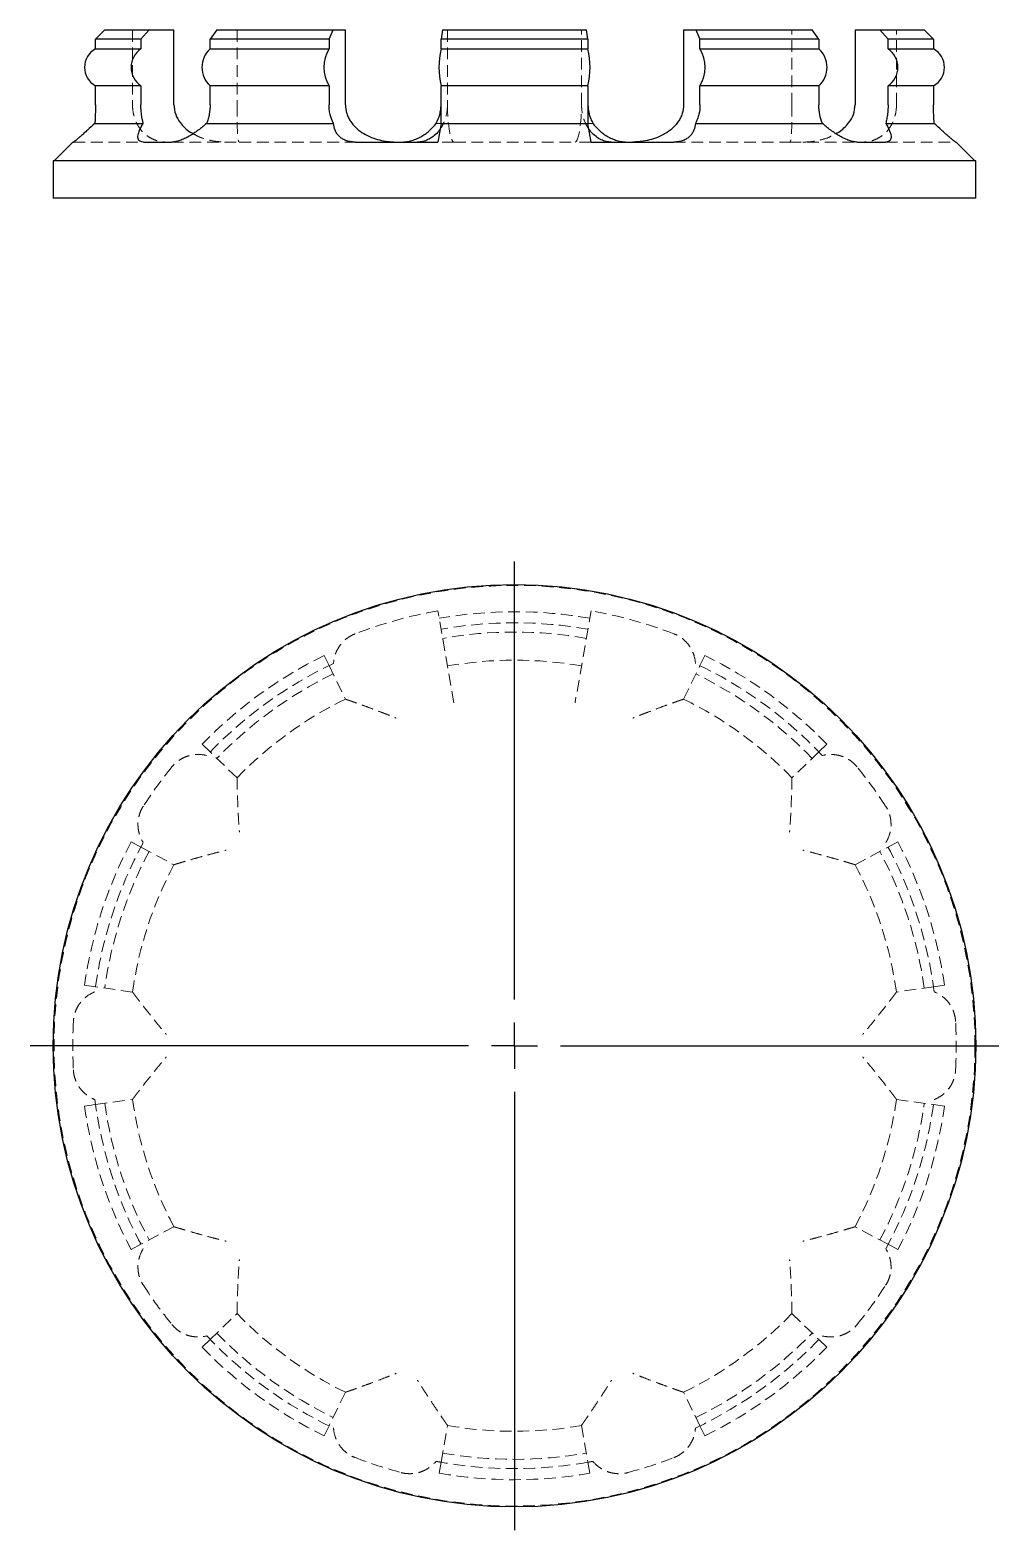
# Model space of a CAD drawing. Header units: millimetres. Extents: x 30 to 232, y 4 to 167.
# Drawn here: x 30.5 to 135.5, y 4.5 to 167.1 of the extents above; entities that cross this region are included whole.
import ezdxf

# ---------------------------------------------------------------- set-up
doc = ezdxf.new("R2010")
doc.units = ezdxf.units.MM
doc.linetypes.add('HIDDEN', pattern=[1.905, 1.27, -0.635])
doc.layers.add('10', color=7, linetype='Continuous')

# ---------------------------------------------------------------- blocks, each defined once
blk = doc.blocks.new('SW_CENTERMARKSYMBOL_0')
at = {"layer": '10', "color": 0}
for p, q in [((0, 5), (0, 52.5)), ((0, 0), (0, 2.5)), ((-5, 0), (-52.5, 0)), ((0, 0), (-2.5, 0)), ((0, 0), (0, -2.5)), ((0, 0), (2.5, 0)), ((5, 0), (52.5, 0)), ((0, -5), (0, -52.5))]:
    blk.add_line(p, q, dxfattribs=at)

msp = doc.modelspace()

# ---------------------------------------------------------------- linework, layer by layer
at = {"color": 7, "linetype": 'Continuous', "lineweight": 25}
for p, q in [((38.6, 167.11), (37.6, 166.1)), ((42.52, 166.1), (37.6, 166.1)), ((37.6, 165.06), (37.6, 166.1)), ((38.6, 167.11), (43.41, 167.11)), ((42.52, 166.1), (43.41, 167.11)), ((42.52, 166.1), (42.52, 165.06)), ((43.41, 167.11), (46.09, 167.11)), ((46.09, 159.01), (46.09, 167.11)), ((50.75, 167.11), (50.02, 166.1)), ((62.9, 166.1), (50.02, 166.1)), ((50.02, 165.06), (50.02, 166.1)), ((50.75, 167.11), (63.34, 167.11)), ((62.9, 166.1), (63.34, 167.11)), ((62.9, 166.1), (62.9, 165.06)), ((63.34, 167.11), (64.68, 167.11)), ((64.68, 159.01), (64.68, 167.11)), ((75.21, 167.11), (75.04, 166.1)), ((90.96, 166.1), (75.04, 166.1)), ((75.04, 165.06), (75.04, 166.1)), ((75.21, 167.11), (90.79, 167.11)), ((90.96, 166.1), (90.79, 167.11)), ((90.96, 166.1), (90.96, 165.06)), ((101.32, 167.11), (102.66, 167.11)), ((101.32, 167.11), (101.32, 159.01)), ((102.66, 167.11), (103.1, 166.1)), ((102.66, 167.11), (115.25, 167.11)), ((103.1, 165.06), (103.1, 166.1)), ((115.98, 166.1), (103.1, 166.1)), ((115.98, 166.1), (115.25, 167.11)), ((115.98, 166.1), (115.98, 165.06)), ((119.91, 167.11), (122.59, 167.11)), ((119.91, 167.11), (119.91, 159.01)), ((122.59, 167.11), (123.48, 166.1)), ((122.59, 167.11), (127.4, 167.11)), ((123.48, 165.06), (123.48, 166.1)), ((128.4, 166.1), (123.48, 166.1)), ((128.4, 166.1), (127.4, 167.11)), ((128.4, 166.1), (128.4, 165.06)), ((37.6, 165.06), (42.52, 165.06)), ((50.02, 165.06), (62.9, 165.06)), ((75.04, 165.06), (90.96, 165.06)), ((103.1, 165.06), (115.98, 165.06)), ((123.48, 165.06), (128.4, 165.06)), ((37.6, 159.01), (37.6, 161.06)), ((42.52, 161.06), (37.6, 161.06)), ((42.52, 161.06), (42.52, 159.01)), ((62.9, 161.06), (50.02, 161.06)), ((50.02, 159.01), (50.02, 161.06)), ((62.9, 161.06), (62.9, 159.01)), ((90.96, 161.06), (75.04, 161.06)), ((75.04, 156.99), (75.04, 161.06)), ((90.96, 161.06), (90.96, 156.99)), ((103.1, 159.01), (103.1, 161.06)), ((115.98, 161.06), (103.1, 161.06)), ((115.98, 161.06), (115.98, 159.01)), ((128.4, 161.06), (123.48, 161.06)), ((123.48, 159.01), (123.48, 161.06)), ((128.4, 161.06), (128.4, 159.01)), ((37.52, 156.99), (42.77, 156.99)), ((49.64, 156.99), (63.39, 156.99)), ((75.04, 156.99), (74.69, 154.96)), ((75.04, 156.99), (90.96, 156.99)), ((91.31, 154.96), (90.96, 156.99)), ((102.61, 156.99), (116.36, 156.99)), ((123.23, 156.99), (128.48, 156.99)), ((35.13, 154.96), (33.1, 152.94)), ((35.13, 154.96), (35.2, 154.96)), ((42.78, 154.96), (45.87, 154.96)), ((65.73, 154.96), (74.69, 154.96)), ((91.31, 154.96), (100.27, 154.96)), ((120.13, 154.96), (123.22, 154.96)), ((130.8, 154.96), (130.87, 154.96)), ((132.9, 152.94), (130.87, 154.96)), ((33, 152.94), (33, 148.89)), ((133, 152.94), (33, 152.94)), ((133, 148.89), (133, 152.94)), ((133, 148.89), (33, 148.89))]:
    msp.add_line(p, q, dxfattribs=at)
at = {"color": 7, "linetype": 'HIDDEN', "lineweight": 18}
for p, q in [((41.61, 167.11), (41.61, 159.01)), ((52.93, 167.11), (52.93, 159.01)), ((75.74, 167.11), (75.74, 159.01)), ((90.26, 159.01), (90.26, 167.11)), ((113.07, 159.01), (113.07, 167.11)), ((124.39, 159.01), (124.39, 167.11)), ((75.04, 156.99), (74.5, 156.99)), ((91.5, 156.99), (90.96, 156.99)), ((35.2, 154.96), (42.78, 154.96)), ((45.87, 154.96), (53.19, 154.96)), ((53.19, 154.96), (65.73, 154.96)), ((76.44, 154.96), (74.69, 154.96)), ((76.44, 154.96), (89.56, 154.96)), ((91.31, 154.96), (89.56, 154.96)), ((100.27, 154.96), (112.81, 154.96)), ((112.81, 154.96), (120.13, 154.96)), ((123.22, 154.96), (130.8, 154.96)), ((76.44, 94.18), (74.69, 104.15)), ((91.31, 104.15), (89.56, 94.18)), ((62.9, 98.21), (62.38, 99.29)), ((103.62, 99.29), (103.1, 98.21)), ((62.9, 98.21), (64.68, 94.57)), ((101.32, 94.57), (103.1, 98.21)), ((49.16, 89.68), (50.02, 88.85)), ((115.98, 88.85), (116.84, 89.68)), ((52.93, 86.04), (50.02, 88.85)), ((115.98, 88.85), (113.07, 86.04)), ((42.52, 78.53), (41.46, 79.09)), ((42.52, 78.53), (46.09, 76.62)), ((119.91, 76.62), (123.48, 78.53)), ((124.54, 79.09), (123.48, 78.53)), ((36.41, 63.55), (37.6, 63.38)), ((128.4, 63.38), (129.59, 63.55)), ((41.61, 62.82), (37.6, 63.38)), ((128.4, 63.38), (124.39, 62.82)), ((37.6, 50.62), (36.41, 50.45)), ((37.6, 50.62), (41.61, 51.18)), ((124.39, 51.18), (128.4, 50.62)), ((129.59, 50.45), (128.4, 50.62)), ((46.09, 37.38), (42.52, 35.47)), ((123.48, 35.47), (119.91, 37.38)), ((41.46, 34.91), (42.52, 35.47)), ((123.48, 35.47), (124.54, 34.91)), ((50.02, 25.15), (52.93, 27.96)), ((113.07, 27.96), (115.98, 25.15)), ((50.02, 25.15), (49.16, 24.32)), ((116.84, 24.32), (115.98, 25.15)), ((64.68, 19.43), (62.9, 15.79)), ((103.1, 15.79), (101.32, 19.43)), ((62.38, 14.71), (62.9, 15.79)), ((75.04, 11.85), (75.74, 15.83)), ((90.26, 15.83), (90.96, 11.85)), ((103.1, 15.79), (103.62, 14.71)), ((75.04, 11.85), (74.83, 10.67)), ((91.17, 10.67), (90.96, 11.85))]:
    msp.add_line(p, q, dxfattribs=at)
at = {"color": 7, "linetype": 'HIDDEN', "lineweight": 18, "flags": 128}
for points in [[(75.74, 159.01), (75.75, 158.31), (75.78, 157.63), (75.84, 156.99), (75.91, 156.41), (75.99, 155.91), (76.09, 155.51), (76.2, 155.21), (76.32, 155.03), (76.44, 154.96)], [(89.56, 154.96), (89.68, 155.03), (89.8, 155.21), (89.91, 155.51), (90.01, 155.91), (90.09, 156.41), (90.16, 156.99), (90.22, 157.63), (90.25, 158.31), (90.26, 159.01)]]:
    msp.add_lwpolyline(points, dxfattribs=at)
at = {"color": 7, "linetype": 'Continuous', "lineweight": 25}
msp.add_circle((83, 57), 50, dxfattribs=at)
at = {"color": 7, "linetype": 'HIDDEN', "lineweight": 18}
msp.add_circle((83, 57), 49.9, dxfattribs=at)
at = {"color": 7, "linetype": 'Continuous', "lineweight": 25}
for centre, radius, start, end in [((38.69, 163.06), 2.28, 118.6129, 241.3871), ((43.85, 163.06), 2.4, 123.6103, 236.3897), ((51.82, 163.06), 2.69, 132.0001, 227.9999), ((66.2, 163.06), 3.86, 148.7773, 211.2227), ((83.8, 163.06), 8.99, 167.1427, 192.8573), ((82.2, 163.06), 8.99, 347.1427, 12.8573), ((99.8, 163.06), 3.86, 328.7773, 31.2227), ((114.18, 163.06), 2.69, 312.0001, 47.9999), ((122.15, 163.06), 2.4, 303.6103, 56.3897), ((127.31, 163.06), 2.28, 298.6129, 61.3871)]:
    msp.add_arc(centre, radius, start, end, dxfattribs=at)
at = {"color": 7, "linetype": 'HIDDEN', "lineweight": 18}
for radius, start, end in [(47.87, 100, 111.1489), (47.87, 68.8511, 80), (47.05, 80, 100), (45.85, 80, 100), (44.84, 80, 100), (47.05, 116, 136), (47.05, 44, 64), (45.85, 115.3222, 136.6778), (41.8, 80, 100), (45.85, 43.3222, 64.6778), (44.84, 116, 136), (44.84, 44, 64), (41.8, 116, 136), (41.8, 44, 64), (47.87, 140.8511, 147.1489), (47.87, 32.8511, 39.1489), (47.05, 152, 172), (45.85, 151.3222, 172.6778), (45.85, 7.3222, 28.6778), (47.05, 8, 28), (44.84, 152, 172), (41.8, 152, 172), (41.8, 8, 28), (44.84, 8, 28), (47.87, 176.8511, 183.1489), (47.87, 356.8511, 3.1489), (47.05, 188, 208), (45.85, 187.3222, 208.6778), (44.84, 188, 208), (41.8, 188, 208), (41.8, 332, 352), (44.84, 332, 352), (45.85, 331.3222, 352.6778), (47.05, 332, 352), (47.87, 212.8511, 219.1489), (47.87, 320.8511, 327.1489), (41.8, 224, 244), (41.8, 296, 316), (45.85, 223.3222, 244.6778), (44.84, 224, 244), (45.85, 295.3222, 316.6778), (44.84, 296, 316), (47.05, 224, 244), (47.05, 296, 316), (41.8, 260, 280), (47.87, 248.8511, 255.1489), (45.85, 259.3222, 280.6778), (44.84, 260, 280), (47.87, 284.8511, 291.1489), (47.05, 260, 280)]:
    msp.add_arc((83, 57), radius, start, end, dxfattribs=at)
at = {"color": 7, "linetype": 'Continuous', "lineweight": 25}
for points, knots in [([(37.6, 159.01), (37.6, 158.66), (37.59, 158.31), (37.57, 157.8), (37.56, 157.63), (37.55, 157.3), (37.54, 157.14), (37.52, 156.99)], [0, 0, 0, 0, 0.5, 0.5, 0.75, 0.75, 1, 1, 1, 1]), ([(42.77, 156.99), (42.69, 157.3), (42.63, 157.62), (42.56, 158.13), (42.54, 158.31), (42.52, 158.66), (42.52, 158.83), (42.52, 159.01)], [0, 0, 0, 0, 0.5, 0.5, 0.75, 0.75, 1, 1, 1, 1]), ([(46.09, 159.01), (46.13, 158.65), (46.21, 157.94), (46.71, 157.09), (47.28, 156.48), (47.75, 156.09), (48.08, 155.92), (48.18, 155.87)], [0, 0, 0, 0, 0.267656, 0.534112, 0.718426, 0.907984, 1, 1, 1, 1]), ([(50.02, 159.01), (50.02, 158.66), (49.99, 158.31), (49.89, 157.8), (49.85, 157.63), (49.76, 157.3), (49.7, 157.14), (49.64, 156.99)], [0, 0, 0, 0, 0.5, 0.5, 0.75, 0.75, 1, 1, 1, 1]), ([(63.39, 156.99), (63.23, 157.3), (63.11, 157.62), (62.98, 158.13), (62.95, 158.31), (62.91, 158.66), (62.9, 158.83), (62.9, 159.01)], [0, 0, 0, 0, 0.5, 0.5, 0.75, 0.75, 1, 1, 1, 1]), ([(64.68, 159.01), (64.68, 158.68), (64.73, 158.36), (64.88, 157.89), (64.95, 157.74), (65.09, 157.45), (65.18, 157.31), (65.36, 157.04), (65.46, 156.91), (65.67, 156.67), (65.78, 156.56), (66.13, 156.24), (66.39, 156.05), (66.93, 155.72), (67.2, 155.59), (67.78, 155.35), (68.07, 155.26), (68.67, 155.11), (68.97, 155.05), (69.42, 155), (69.58, 154.99), (69.88, 154.97), (70.03, 154.96), (70.18, 154.96)], [0, 0, 0, 0, 0.125, 0.125, 0.1875, 0.1875, 0.25, 0.25, 0.3125, 0.3125, 0.375, 0.375, 0.5, 0.5, 0.625, 0.625, 0.75, 0.75, 0.875, 0.875, 0.9375, 0.9375, 1, 1, 1, 1]), ([(74.5, 156.99), (74.68, 157.3), (74.81, 157.62), (74.95, 158.13), (74.98, 158.31), (75.03, 158.66), (75.04, 158.83), (75.04, 159.01)], [0, 0, 0, 0, 0.5, 0.5, 0.75, 0.75, 1, 1, 1, 1]), ([(90.96, 159.01), (90.96, 158.66), (91.01, 158.31), (91.14, 157.8), (91.2, 157.63), (91.33, 157.3), (91.41, 157.14), (91.5, 156.99)], [0, 0, 0, 0, 0.5, 0.5, 0.75, 0.75, 1, 1, 1, 1]), ([(101.32, 159.01), (101.32, 158.68), (101.27, 158.36), (101.12, 157.89), (101.05, 157.74), (100.91, 157.45), (100.82, 157.31), (100.64, 157.04), (100.54, 156.91), (100.33, 156.67), (100.22, 156.56), (99.87, 156.24), (99.61, 156.05), (99.07, 155.72), (98.8, 155.59), (98.22, 155.35), (97.93, 155.26), (97.33, 155.11), (97.03, 155.05), (96.58, 155), (96.42, 154.99), (96.12, 154.97), (95.97, 154.96), (95.82, 154.96)], [0, 0, 0, 0, 0.125, 0.125, 0.1875, 0.1875, 0.25, 0.25, 0.3125, 0.3125, 0.375, 0.375, 0.5, 0.5, 0.625, 0.625, 0.75, 0.75, 0.875, 0.875, 0.9375, 0.9375, 1, 1, 1, 1]), ([(103.1, 159.01), (103.1, 158.66), (103.06, 158.31), (102.94, 157.8), (102.88, 157.63), (102.76, 157.3), (102.69, 157.14), (102.61, 156.99)], [0, 0, 0, 0, 0.5, 0.5, 0.75, 0.75, 1, 1, 1, 1]), ([(116.36, 156.99), (116.23, 157.3), (116.14, 157.62), (116.05, 158.13), (116.02, 158.31), (115.99, 158.66), (115.98, 158.83), (115.98, 159.01)], [0, 0, 0, 0, 0.5, 0.5, 0.75, 0.75, 1, 1, 1, 1]), ([(117.82, 155.87), (117.93, 155.93), (118.25, 156.09), (118.72, 156.48), (119.29, 157.09), (119.79, 157.94), (119.87, 158.65), (119.91, 159.01)], [0, 0, 0, 0, 0.091107, 0.27589, 0.465351, 0.732075, 1, 1, 1, 1]), ([(123.48, 159.01), (123.48, 158.66), (123.46, 158.31), (123.4, 157.8), (123.37, 157.63), (123.31, 157.3), (123.27, 157.14), (123.23, 156.99)], [0, 0, 0, 0, 0.5, 0.5, 0.75, 0.75, 1, 1, 1, 1]), ([(128.48, 156.99), (128.45, 157.3), (128.44, 157.62), (128.42, 158.13), (128.41, 158.31), (128.41, 158.66), (128.4, 158.83), (128.4, 159.01)], [0, 0, 0, 0, 0.5, 0.5, 0.75, 0.75, 1, 1, 1, 1]), ([(37.52, 156.99), (37.25, 156.73), (36.98, 156.48), (36.59, 156.13), (36.47, 156.02), (36.23, 155.8), (36.11, 155.7), (35.89, 155.5), (35.79, 155.42), (35.6, 155.26), (35.52, 155.19), (35.38, 155.08), (35.32, 155.04), (35.24, 154.98), (35.21, 154.96), (35.2, 154.96)], [0, 0, 0, 0, 0.25, 0.25, 0.375, 0.375, 0.5, 0.5, 0.625, 0.625, 0.75, 0.75, 0.875, 0.875, 1, 1, 1, 1]), ([(42.78, 154.96), (42.67, 154.96), (42.58, 154.98), (42.42, 155.04), (42.36, 155.08), (42.26, 155.19), (42.23, 155.26), (42.2, 155.41), (42.19, 155.5), (42.21, 155.69), (42.23, 155.79), (42.29, 156.01), (42.33, 156.12), (42.48, 156.48), (42.62, 156.73), (42.77, 156.99)], [0, 0, 0, 0, 0.125, 0.125, 0.25, 0.25, 0.375, 0.375, 0.5, 0.5, 0.625, 0.625, 0.75, 0.75, 1, 1, 1, 1]), ([(49.64, 156.99), (49.35, 156.73), (49.05, 156.48), (48.58, 156.13), (48.42, 156.02), (48.09, 155.8), (47.92, 155.7), (47.58, 155.5), (47.41, 155.42), (47.08, 155.26), (46.91, 155.19), (46.59, 155.08), (46.43, 155.04), (46.14, 154.98), (46, 154.96), (45.87, 154.96)], [0, 0, 0, 0, 0.25, 0.25, 0.375, 0.375, 0.5, 0.5, 0.625, 0.625, 0.75, 0.75, 0.875, 0.875, 1, 1, 1, 1]), ([(65.73, 154.96), (65.54, 154.96), (65.36, 154.98), (65.03, 155.04), (64.87, 155.08), (64.57, 155.19), (64.44, 155.26), (64.2, 155.41), (64.09, 155.5), (63.9, 155.69), (63.81, 155.79), (63.67, 156.01), (63.61, 156.12), (63.47, 156.48), (63.41, 156.73), (63.39, 156.99)], [0, 0, 0, 0, 0.125, 0.125, 0.25, 0.25, 0.375, 0.375, 0.5, 0.5, 0.625, 0.625, 0.75, 0.75, 1, 1, 1, 1]), ([(70.73, 154.96), (70.92, 154.96), (71.12, 154.98), (71.51, 155.04), (71.7, 155.08), (72.08, 155.19), (72.27, 155.26), (72.62, 155.41), (72.8, 155.5), (73.12, 155.69), (73.27, 155.79), (73.56, 156.01), (73.7, 156.12), (74.09, 156.48), (74.31, 156.73), (74.5, 156.99)], [0, 0, 0, 0, 0.125, 0.125, 0.25, 0.25, 0.375, 0.375, 0.5, 0.5, 0.625, 0.625, 0.75, 0.75, 1, 1, 1, 1]), ([(74.93, 156.36), (74.85, 156.25), (74.62, 155.92), (74.18, 155.53), (73.63, 155.2), (73.06, 155.01), (72.69, 154.96), (72.5, 154.96), (72.49, 154.96)], [0, 0, 0, 0, 0.11144, 0.330445, 0.555575, 0.77414, 0.99618, 1, 1, 1, 1]), ([(93.51, 154.96), (93.5, 154.96), (93.32, 154.96), (92.94, 155.01), (92.38, 155.19), (91.83, 155.53), (91.39, 155.92), (91.15, 156.25), (91.07, 156.36)], [0, 0, 0, 0, 0.003821, 0.222545, 0.444559, 0.663972, 0.888824, 1, 1, 1, 1]), ([(91.5, 156.99), (91.69, 156.73), (91.91, 156.48), (92.29, 156.13), (92.43, 156.02), (92.72, 155.8), (92.87, 155.7), (93.2, 155.5), (93.37, 155.42), (93.73, 155.26), (93.91, 155.19), (94.29, 155.08), (94.49, 155.04), (94.88, 154.98), (95.08, 154.96), (95.27, 154.96)], [0, 0, 0, 0, 0.25, 0.25, 0.375, 0.375, 0.5, 0.5, 0.625, 0.625, 0.75, 0.75, 0.875, 0.875, 1, 1, 1, 1]), ([(102.61, 156.99), (102.59, 156.73), (102.53, 156.48), (102.39, 156.13), (102.33, 156.02), (102.19, 155.8), (102.11, 155.7), (101.92, 155.5), (101.81, 155.42), (101.57, 155.26), (101.43, 155.19), (101.14, 155.08), (100.98, 155.04), (100.64, 154.98), (100.46, 154.96), (100.27, 154.96)], [0, 0, 0, 0, 0.25, 0.25, 0.375, 0.375, 0.5, 0.5, 0.625, 0.625, 0.75, 0.75, 0.875, 0.875, 1, 1, 1, 1]), ([(120.13, 154.96), (120, 154.96), (119.86, 154.98), (119.57, 155.04), (119.42, 155.08), (119.09, 155.19), (118.93, 155.26), (118.6, 155.41), (118.42, 155.5), (118.09, 155.69), (117.92, 155.79), (117.6, 156.01), (117.43, 156.12), (116.95, 156.48), (116.65, 156.73), (116.36, 156.99)], [0, 0, 0, 0, 0.125, 0.125, 0.25, 0.25, 0.375, 0.375, 0.5, 0.5, 0.625, 0.625, 0.75, 0.75, 1, 1, 1, 1]), ([(123.23, 156.99), (123.38, 156.73), (123.52, 156.48), (123.66, 156.13), (123.71, 156.02), (123.77, 155.8), (123.79, 155.7), (123.81, 155.5), (123.8, 155.42), (123.77, 155.26), (123.74, 155.19), (123.64, 155.08), (123.58, 155.04), (123.42, 154.98), (123.33, 154.96), (123.22, 154.96)], [0, 0, 0, 0, 0.25, 0.25, 0.375, 0.375, 0.5, 0.5, 0.625, 0.625, 0.75, 0.75, 0.875, 0.875, 1, 1, 1, 1]), ([(130.8, 154.96), (130.79, 154.96), (130.76, 154.98), (130.68, 155.04), (130.62, 155.08), (130.48, 155.19), (130.4, 155.26), (130.22, 155.41), (130.11, 155.5), (129.9, 155.69), (129.78, 155.79), (129.54, 156.01), (129.41, 156.12), (129.02, 156.48), (128.75, 156.73), (128.48, 156.99)], [0, 0, 0, 0, 0.125, 0.125, 0.25, 0.25, 0.375, 0.375, 0.5, 0.5, 0.625, 0.625, 0.75, 0.75, 1, 1, 1, 1])]:
    msp.add_open_spline(points, degree=3, knots=knots, dxfattribs=at)
at = {"color": 7, "linetype": 'HIDDEN', "lineweight": 18}
for points, knots in [([(41.61, 159.01), (41.61, 158.68), (41.64, 158.36), (41.74, 157.89), (41.78, 157.74), (41.87, 157.45), (41.92, 157.31), (42.04, 157.04), (42.11, 156.91), (42.24, 156.67), (42.32, 156.56), (42.54, 156.24), (42.71, 156.05), (43.06, 155.72), (43.25, 155.59), (43.63, 155.35), (43.82, 155.26), (44.23, 155.11), (44.43, 155.05), (44.74, 155), (44.85, 154.99), (45.05, 154.97), (45.16, 154.96), (45.27, 154.96)], [0, 0, 0, 0, 0.125, 0.125, 0.1875, 0.1875, 0.25, 0.25, 0.3125, 0.3125, 0.375, 0.375, 0.5, 0.5, 0.625, 0.625, 0.75, 0.75, 0.875, 0.875, 0.9375, 0.9375, 1, 1, 1, 1]), ([(52.93, 159.01), (52.93, 158.68), (52.93, 158.36), (52.93, 157.89), (52.94, 157.74), (52.94, 157.45), (52.94, 157.31), (52.95, 157.04), (52.95, 156.91), (52.95, 156.67), (52.96, 156.56), (52.97, 156.24), (52.98, 156.05), (53, 155.72), (53.01, 155.59), (53.03, 155.35), (53.05, 155.26), (53.08, 155.11), (53.1, 155.05), (53.13, 155), (53.14, 154.99), (53.16, 154.97), (53.18, 154.96), (53.19, 154.96)], [0, 0, 0, 0, 0.125, 0.125, 0.1875, 0.1875, 0.25, 0.25, 0.3125, 0.3125, 0.375, 0.375, 0.5, 0.5, 0.625, 0.625, 0.75, 0.75, 0.875, 0.875, 0.9375, 0.9375, 1, 1, 1, 1]), ([(75.74, 159.01), (75.72, 158.65), (75.67, 157.93), (75.37, 157.1), (75.11, 156.59), (74.96, 156.4), (74.93, 156.36)], [0, 0, 0, 0, 0.344945, 0.688341, 0.925878, 1, 1, 1, 1]), ([(91.07, 156.36), (91.04, 156.4), (90.89, 156.59), (90.63, 157.1), (90.33, 157.93), (90.28, 158.65), (90.26, 159.01)], [0, 0, 0, 0, 0.068155, 0.311969, 0.655211, 1, 1, 1, 1]), ([(113.07, 159.01), (113.07, 158.68), (113.07, 158.36), (113.07, 157.89), (113.06, 157.74), (113.06, 157.45), (113.06, 157.31), (113.05, 157.04), (113.05, 156.91), (113.05, 156.67), (113.04, 156.56), (113.03, 156.24), (113.02, 156.05), (113, 155.72), (112.99, 155.59), (112.97, 155.35), (112.95, 155.26), (112.92, 155.11), (112.9, 155.05), (112.87, 155), (112.86, 154.99), (112.84, 154.97), (112.82, 154.96), (112.81, 154.96)], [0, 0, 0, 0, 0.125, 0.125, 0.1875, 0.1875, 0.25, 0.25, 0.3125, 0.3125, 0.375, 0.375, 0.5, 0.5, 0.625, 0.625, 0.75, 0.75, 0.875, 0.875, 0.9375, 0.9375, 1, 1, 1, 1]), ([(124.39, 159.01), (124.39, 158.68), (124.36, 158.36), (124.26, 157.89), (124.22, 157.74), (124.13, 157.45), (124.08, 157.31), (123.96, 157.04), (123.89, 156.91), (123.76, 156.67), (123.68, 156.56), (123.46, 156.24), (123.29, 156.05), (122.94, 155.72), (122.75, 155.59), (122.37, 155.35), (122.18, 155.26), (121.77, 155.11), (121.57, 155.05), (121.26, 155), (121.15, 154.99), (120.95, 154.97), (120.84, 154.96), (120.73, 154.96)], [0, 0, 0, 0, 0.125, 0.125, 0.1875, 0.1875, 0.25, 0.25, 0.3125, 0.3125, 0.375, 0.375, 0.5, 0.5, 0.625, 0.625, 0.75, 0.75, 0.875, 0.875, 0.9375, 0.9375, 1, 1, 1, 1]), ([(48.18, 155.87), (48.37, 155.76), (48.86, 155.48), (49.72, 155.2), (50.72, 155.01), (51.41, 154.96), (51.75, 154.96), (51.76, 154.96)], [0, 0, 0, 0, 0.174308, 0.451937, 0.72147, 0.995289, 1, 1, 1, 1]), ([(114.24, 154.96), (114.25, 154.96), (114.59, 154.96), (115.27, 155), (116.27, 155.2), (117.13, 155.47), (117.62, 155.76), (117.82, 155.87)], [0, 0, 0, 0, 0.004706, 0.274075, 0.547495, 0.817712, 1, 1, 1, 1]), ([(65.73, 101.65), (65.54, 101.58), (65.36, 101.49), (65.03, 101.29), (64.87, 101.18), (64.57, 100.94), (64.44, 100.81), (64.2, 100.54), (64.09, 100.39), (63.9, 100.1), (63.81, 99.96), (63.67, 99.66), (63.61, 99.5), (63.47, 99.05), (63.41, 98.74), (63.39, 98.44)], [0, 0, 0, 0, 0.125, 0.125, 0.25, 0.25, 0.375, 0.375, 0.5, 0.5, 0.625, 0.625, 0.75, 0.75, 1, 1, 1, 1]), ([(102.61, 98.44), (102.59, 98.74), (102.53, 99.04), (102.39, 99.5), (102.33, 99.65), (102.19, 99.95), (102.11, 100.1), (101.92, 100.39), (101.81, 100.53), (101.57, 100.81), (101.43, 100.94), (101.14, 101.18), (100.98, 101.29), (100.64, 101.49), (100.46, 101.58), (100.27, 101.65)], [0, 0, 0, 0, 0.25, 0.25, 0.375, 0.375, 0.5, 0.5, 0.625, 0.625, 0.75, 0.75, 0.875, 0.875, 1, 1, 1, 1]), ([(64.68, 94.57), (64.68, 94.57), (64.73, 94.55), (64.88, 94.5), (64.95, 94.48), (65.09, 94.43), (65.18, 94.4), (65.36, 94.33), (65.46, 94.3), (65.67, 94.22), (65.78, 94.18), (66.13, 94.06), (66.39, 93.97), (66.93, 93.77), (67.2, 93.67), (67.78, 93.45), (68.07, 93.34), (68.67, 93.11), (68.97, 93), (69.42, 92.82), (69.58, 92.76), (69.88, 92.63), (70.03, 92.57), (70.18, 92.51)], [0, 0, 0, 0, 0.125, 0.125, 0.1875, 0.1875, 0.25, 0.25, 0.3125, 0.3125, 0.375, 0.375, 0.5, 0.5, 0.625, 0.625, 0.75, 0.75, 0.875, 0.875, 0.9375, 0.9375, 1, 1, 1, 1]), ([(101.32, 94.57), (101.32, 94.57), (101.27, 94.55), (101.12, 94.5), (101.05, 94.48), (100.91, 94.43), (100.82, 94.4), (100.64, 94.33), (100.54, 94.3), (100.33, 94.22), (100.22, 94.18), (99.87, 94.06), (99.61, 93.97), (99.07, 93.77), (98.8, 93.67), (98.22, 93.45), (97.93, 93.34), (97.33, 93.11), (97.03, 93), (96.58, 92.82), (96.42, 92.76), (96.12, 92.63), (95.97, 92.57), (95.82, 92.51)], [0, 0, 0, 0, 0.125, 0.125, 0.1875, 0.1875, 0.25, 0.25, 0.3125, 0.3125, 0.375, 0.375, 0.5, 0.5, 0.625, 0.625, 0.75, 0.75, 0.875, 0.875, 0.9375, 0.9375, 1, 1, 1, 1]), ([(49.64, 88.46), (49.35, 88.53), (49.05, 88.57), (48.58, 88.57), (48.42, 88.56), (48.09, 88.52), (47.92, 88.49), (47.58, 88.4), (47.41, 88.34), (47.08, 88.2), (46.91, 88.11), (46.59, 87.9), (46.43, 87.79), (46.14, 87.53), (46, 87.38), (45.87, 87.22)], [0, 0, 0, 0, 0.25, 0.25, 0.375, 0.375, 0.5, 0.5, 0.625, 0.625, 0.75, 0.75, 0.875, 0.875, 1, 1, 1, 1]), ([(120.13, 87.22), (120, 87.38), (119.86, 87.52), (119.57, 87.78), (119.42, 87.9), (119.09, 88.11), (118.93, 88.19), (118.6, 88.34), (118.42, 88.4), (118.09, 88.49), (117.92, 88.52), (117.6, 88.56), (117.43, 88.57), (116.95, 88.57), (116.65, 88.53), (116.36, 88.46)], [0, 0, 0, 0, 0.125, 0.125, 0.25, 0.25, 0.375, 0.375, 0.5, 0.5, 0.625, 0.625, 0.75, 0.75, 1, 1, 1, 1]), ([(52.93, 86.04), (52.93, 86.04), (52.93, 85.98), (52.93, 85.82), (52.94, 85.75), (52.94, 85.6), (52.94, 85.51), (52.95, 85.31), (52.95, 85.21), (52.95, 84.98), (52.96, 84.87), (52.97, 84.49), (52.98, 84.22), (53, 83.65), (53.01, 83.35), (53.03, 82.74), (53.05, 82.43), (53.08, 81.79), (53.1, 81.47), (53.13, 80.98), (53.14, 80.82), (53.16, 80.49), (53.18, 80.33), (53.19, 80.16)], [0, 0, 0, 0, 0.125, 0.125, 0.1875, 0.1875, 0.25, 0.25, 0.3125, 0.3125, 0.375, 0.375, 0.5, 0.5, 0.625, 0.625, 0.75, 0.75, 0.875, 0.875, 0.9375, 0.9375, 1, 1, 1, 1]), ([(113.07, 86.04), (113.07, 86.04), (113.07, 85.98), (113.07, 85.82), (113.06, 85.75), (113.06, 85.6), (113.06, 85.51), (113.05, 85.31), (113.05, 85.21), (113.05, 84.98), (113.04, 84.87), (113.03, 84.49), (113.02, 84.22), (113, 83.65), (112.99, 83.35), (112.97, 82.74), (112.95, 82.43), (112.92, 81.79), (112.9, 81.47), (112.87, 80.98), (112.86, 80.82), (112.84, 80.49), (112.82, 80.33), (112.81, 80.16)], [0, 0, 0, 0, 0.125, 0.125, 0.1875, 0.1875, 0.25, 0.25, 0.3125, 0.3125, 0.375, 0.375, 0.5, 0.5, 0.625, 0.625, 0.75, 0.75, 0.875, 0.875, 0.9375, 0.9375, 1, 1, 1, 1]), ([(42.78, 82.97), (42.67, 82.8), (42.58, 82.63), (42.42, 82.27), (42.36, 82.08), (42.26, 81.72), (42.23, 81.53), (42.2, 81.17), (42.19, 80.99), (42.21, 80.64), (42.23, 80.47), (42.29, 80.15), (42.33, 79.99), (42.48, 79.54), (42.62, 79.26), (42.77, 79)], [0, 0, 0, 0, 0.125, 0.125, 0.25, 0.25, 0.375, 0.375, 0.5, 0.5, 0.625, 0.625, 0.75, 0.75, 1, 1, 1, 1]), ([(123.23, 79), (123.38, 79.26), (123.52, 79.53), (123.66, 79.98), (123.71, 80.14), (123.77, 80.46), (123.79, 80.64), (123.81, 80.98), (123.8, 81.16), (123.77, 81.53), (123.74, 81.71), (123.64, 82.08), (123.58, 82.26), (123.42, 82.62), (123.33, 82.8), (123.22, 82.97)], [0, 0, 0, 0, 0.25, 0.25, 0.375, 0.375, 0.5, 0.5, 0.625, 0.625, 0.75, 0.75, 0.875, 0.875, 1, 1, 1, 1]), ([(46.09, 76.62), (46.09, 76.62), (46.15, 76.64), (46.3, 76.69), (46.37, 76.71), (46.51, 76.75), (46.6, 76.78), (46.78, 76.83), (46.89, 76.86), (47.1, 76.93), (47.21, 76.96), (47.57, 77.07), (47.83, 77.14), (48.38, 77.3), (48.67, 77.38), (49.26, 77.54), (49.56, 77.63), (50.18, 77.79), (50.49, 77.87), (50.96, 78), (51.12, 78.04), (51.44, 78.12), (51.6, 78.16), (51.76, 78.2)], [0, 0, 0, 0, 0.125, 0.125, 0.1875, 0.1875, 0.25, 0.25, 0.3125, 0.3125, 0.375, 0.375, 0.5, 0.5, 0.625, 0.625, 0.75, 0.75, 0.875, 0.875, 0.9375, 0.9375, 1, 1, 1, 1]), ([(119.91, 76.62), (119.91, 76.62), (119.85, 76.64), (119.7, 76.69), (119.63, 76.71), (119.49, 76.75), (119.4, 76.78), (119.22, 76.83), (119.11, 76.86), (118.9, 76.93), (118.79, 76.96), (118.43, 77.07), (118.17, 77.14), (117.62, 77.3), (117.33, 77.38), (116.74, 77.54), (116.44, 77.63), (115.82, 77.79), (115.51, 77.87), (115.04, 78), (114.88, 78.04), (114.56, 78.12), (114.4, 78.16), (114.24, 78.2)], [0, 0, 0, 0, 0.125, 0.125, 0.1875, 0.1875, 0.25, 0.25, 0.3125, 0.3125, 0.375, 0.375, 0.5, 0.5, 0.625, 0.625, 0.75, 0.75, 0.875, 0.875, 0.9375, 0.9375, 1, 1, 1, 1]), ([(37.52, 62.84), (37.25, 62.73), (36.98, 62.58), (36.59, 62.31), (36.47, 62.21), (36.23, 61.98), (36.11, 61.85), (35.89, 61.58), (35.79, 61.44), (35.6, 61.12), (35.52, 60.95), (35.38, 60.6), (35.32, 60.41), (35.24, 60.03), (35.21, 59.83), (35.2, 59.63)], [0, 0, 0, 0, 0.25, 0.25, 0.375, 0.375, 0.5, 0.5, 0.625, 0.625, 0.75, 0.75, 0.875, 0.875, 1, 1, 1, 1]), ([(41.61, 62.82), (41.61, 62.82), (41.64, 62.77), (41.74, 62.64), (41.78, 62.59), (41.87, 62.47), (41.92, 62.4), (42.04, 62.24), (42.11, 62.16), (42.24, 61.98), (42.32, 61.88), (42.54, 61.59), (42.71, 61.37), (43.06, 60.92), (43.25, 60.69), (43.63, 60.21), (43.82, 59.97), (44.23, 59.47), (44.43, 59.22), (44.74, 58.84), (44.85, 58.72), (45.05, 58.47), (45.16, 58.34), (45.27, 58.21)], [0, 0, 0, 0, 0.125, 0.125, 0.1875, 0.1875, 0.25, 0.25, 0.3125, 0.3125, 0.375, 0.375, 0.5, 0.5, 0.625, 0.625, 0.75, 0.75, 0.875, 0.875, 0.9375, 0.9375, 1, 1, 1, 1]), ([(124.39, 62.82), (124.39, 62.82), (124.36, 62.77), (124.26, 62.64), (124.22, 62.59), (124.13, 62.47), (124.08, 62.4), (123.96, 62.24), (123.89, 62.16), (123.76, 61.98), (123.68, 61.88), (123.46, 61.59), (123.29, 61.37), (122.94, 60.92), (122.75, 60.69), (122.37, 60.21), (122.18, 59.97), (121.77, 59.47), (121.57, 59.22), (121.26, 58.84), (121.15, 58.72), (120.95, 58.47), (120.84, 58.34), (120.73, 58.21)], [0, 0, 0, 0, 0.125, 0.125, 0.1875, 0.1875, 0.25, 0.25, 0.3125, 0.3125, 0.375, 0.375, 0.5, 0.5, 0.625, 0.625, 0.75, 0.75, 0.875, 0.875, 0.9375, 0.9375, 1, 1, 1, 1]), ([(130.8, 59.63), (130.79, 59.83), (130.76, 60.03), (130.68, 60.41), (130.62, 60.59), (130.48, 60.95), (130.4, 61.12), (130.22, 61.43), (130.11, 61.58), (129.9, 61.85), (129.78, 61.97), (129.54, 62.2), (129.41, 62.3), (129.02, 62.58), (128.75, 62.73), (128.48, 62.84)], [0, 0, 0, 0, 0.125, 0.125, 0.25, 0.25, 0.375, 0.375, 0.5, 0.5, 0.625, 0.625, 0.75, 0.75, 1, 1, 1, 1]), ([(41.61, 51.18), (41.61, 51.18), (41.64, 51.23), (41.74, 51.36), (41.78, 51.41), (41.87, 51.53), (41.92, 51.6), (42.04, 51.76), (42.11, 51.84), (42.24, 52.02), (42.32, 52.12), (42.54, 52.41), (42.71, 52.63), (43.06, 53.08), (43.25, 53.31), (43.63, 53.79), (43.82, 54.03), (44.23, 54.53), (44.43, 54.78), (44.74, 55.16), (44.85, 55.28), (45.05, 55.53), (45.16, 55.66), (45.27, 55.79)], [0, 0, 0, 0, 0.125, 0.125, 0.1875, 0.1875, 0.25, 0.25, 0.3125, 0.3125, 0.375, 0.375, 0.5, 0.5, 0.625, 0.625, 0.75, 0.75, 0.875, 0.875, 0.9375, 0.9375, 1, 1, 1, 1]), ([(124.39, 51.18), (124.39, 51.18), (124.36, 51.23), (124.26, 51.36), (124.22, 51.41), (124.13, 51.53), (124.08, 51.6), (123.96, 51.76), (123.89, 51.84), (123.76, 52.02), (123.68, 52.12), (123.46, 52.41), (123.29, 52.63), (122.94, 53.08), (122.75, 53.31), (122.37, 53.79), (122.18, 54.03), (121.77, 54.53), (121.57, 54.78), (121.26, 55.16), (121.15, 55.28), (120.95, 55.53), (120.84, 55.66), (120.73, 55.79)], [0, 0, 0, 0, 0.125, 0.125, 0.1875, 0.1875, 0.25, 0.25, 0.3125, 0.3125, 0.375, 0.375, 0.5, 0.5, 0.625, 0.625, 0.75, 0.75, 0.875, 0.875, 0.9375, 0.9375, 1, 1, 1, 1]), ([(35.2, 54.37), (35.21, 54.17), (35.24, 53.97), (35.32, 53.59), (35.38, 53.41), (35.52, 53.05), (35.6, 52.88), (35.78, 52.57), (35.89, 52.42), (36.1, 52.15), (36.22, 52.03), (36.46, 51.8), (36.59, 51.7), (36.98, 51.42), (37.25, 51.27), (37.52, 51.16)], [0, 0, 0, 0, 0.125, 0.125, 0.25, 0.25, 0.375, 0.375, 0.5, 0.5, 0.625, 0.625, 0.75, 0.75, 1, 1, 1, 1]), ([(128.48, 51.16), (128.75, 51.27), (129.02, 51.42), (129.41, 51.69), (129.53, 51.79), (129.77, 52.02), (129.89, 52.15), (130.11, 52.42), (130.21, 52.56), (130.4, 52.88), (130.48, 53.05), (130.62, 53.4), (130.68, 53.59), (130.76, 53.97), (130.79, 54.17), (130.8, 54.37)], [0, 0, 0, 0, 0.25, 0.25, 0.375, 0.375, 0.5, 0.5, 0.625, 0.625, 0.75, 0.75, 0.875, 0.875, 1, 1, 1, 1]), ([(46.09, 37.38), (46.09, 37.38), (46.15, 37.36), (46.3, 37.31), (46.37, 37.29), (46.51, 37.25), (46.6, 37.22), (46.78, 37.17), (46.89, 37.14), (47.1, 37.07), (47.21, 37.04), (47.57, 36.93), (47.83, 36.86), (48.38, 36.7), (48.67, 36.62), (49.26, 36.46), (49.56, 36.37), (50.18, 36.21), (50.49, 36.13), (50.96, 36), (51.12, 35.96), (51.44, 35.88), (51.6, 35.84), (51.76, 35.8)], [0, 0, 0, 0, 0.125, 0.125, 0.1875, 0.1875, 0.25, 0.25, 0.3125, 0.3125, 0.375, 0.375, 0.5, 0.5, 0.625, 0.625, 0.75, 0.75, 0.875, 0.875, 0.9375, 0.9375, 1, 1, 1, 1]), ([(119.91, 37.38), (119.91, 37.38), (119.85, 37.36), (119.7, 37.31), (119.63, 37.29), (119.49, 37.25), (119.4, 37.22), (119.22, 37.17), (119.11, 37.14), (118.9, 37.07), (118.79, 37.04), (118.43, 36.93), (118.17, 36.86), (117.62, 36.7), (117.33, 36.62), (116.74, 36.46), (116.44, 36.37), (115.82, 36.21), (115.51, 36.13), (115.04, 36), (114.88, 35.96), (114.56, 35.88), (114.4, 35.84), (114.24, 35.8)], [0, 0, 0, 0, 0.125, 0.125, 0.1875, 0.1875, 0.25, 0.25, 0.3125, 0.3125, 0.375, 0.375, 0.5, 0.5, 0.625, 0.625, 0.75, 0.75, 0.875, 0.875, 0.9375, 0.9375, 1, 1, 1, 1]), ([(42.77, 35), (42.62, 34.74), (42.48, 34.47), (42.34, 34.02), (42.29, 33.86), (42.23, 33.54), (42.21, 33.36), (42.19, 33.02), (42.2, 32.84), (42.23, 32.47), (42.26, 32.29), (42.36, 31.92), (42.42, 31.74), (42.58, 31.38), (42.67, 31.2), (42.78, 31.03)], [0, 0, 0, 0, 0.25, 0.25, 0.375, 0.375, 0.5, 0.5, 0.625, 0.625, 0.75, 0.75, 0.875, 0.875, 1, 1, 1, 1]), ([(123.22, 31.03), (123.33, 31.2), (123.42, 31.37), (123.58, 31.73), (123.64, 31.92), (123.74, 32.28), (123.77, 32.47), (123.8, 32.83), (123.81, 33.01), (123.79, 33.36), (123.77, 33.53), (123.71, 33.85), (123.67, 34.01), (123.52, 34.46), (123.38, 34.74), (123.23, 35)], [0, 0, 0, 0, 0.125, 0.125, 0.25, 0.25, 0.375, 0.375, 0.5, 0.5, 0.625, 0.625, 0.75, 0.75, 1, 1, 1, 1]), ([(52.93, 27.96), (52.93, 27.96), (52.93, 28.02), (52.93, 28.18), (52.94, 28.25), (52.94, 28.4), (52.94, 28.49), (52.95, 28.69), (52.95, 28.79), (52.95, 29.02), (52.96, 29.13), (52.97, 29.51), (52.98, 29.78), (53, 30.35), (53.01, 30.65), (53.03, 31.26), (53.05, 31.57), (53.08, 32.21), (53.1, 32.53), (53.13, 33.02), (53.14, 33.18), (53.16, 33.51), (53.18, 33.67), (53.19, 33.84)], [0, 0, 0, 0, 0.125, 0.125, 0.1875, 0.1875, 0.25, 0.25, 0.3125, 0.3125, 0.375, 0.375, 0.5, 0.5, 0.625, 0.625, 0.75, 0.75, 0.875, 0.875, 0.9375, 0.9375, 1, 1, 1, 1]), ([(113.07, 27.96), (113.07, 27.96), (113.07, 28.02), (113.07, 28.18), (113.06, 28.25), (113.06, 28.4), (113.06, 28.49), (113.05, 28.69), (113.05, 28.79), (113.05, 29.02), (113.04, 29.13), (113.03, 29.51), (113.02, 29.78), (113, 30.35), (112.99, 30.65), (112.97, 31.26), (112.95, 31.57), (112.92, 32.21), (112.9, 32.53), (112.87, 33.02), (112.86, 33.18), (112.84, 33.51), (112.82, 33.67), (112.81, 33.84)], [0, 0, 0, 0, 0.125, 0.125, 0.1875, 0.1875, 0.25, 0.25, 0.3125, 0.3125, 0.375, 0.375, 0.5, 0.5, 0.625, 0.625, 0.75, 0.75, 0.875, 0.875, 0.9375, 0.9375, 1, 1, 1, 1]), ([(45.87, 26.78), (46, 26.62), (46.14, 26.48), (46.43, 26.22), (46.58, 26.1), (46.91, 25.89), (47.07, 25.81), (47.4, 25.66), (47.58, 25.6), (47.91, 25.51), (48.08, 25.48), (48.4, 25.44), (48.57, 25.43), (49.05, 25.43), (49.35, 25.47), (49.64, 25.54)], [0, 0, 0, 0, 0.125, 0.125, 0.25, 0.25, 0.375, 0.375, 0.5, 0.5, 0.625, 0.625, 0.75, 0.75, 1, 1, 1, 1]), ([(116.36, 25.54), (116.65, 25.47), (116.95, 25.43), (117.42, 25.43), (117.58, 25.44), (117.91, 25.48), (118.08, 25.51), (118.42, 25.6), (118.59, 25.66), (118.92, 25.8), (119.09, 25.89), (119.41, 26.1), (119.57, 26.21), (119.86, 26.47), (120, 26.62), (120.13, 26.78)], [0, 0, 0, 0, 0.25, 0.25, 0.375, 0.375, 0.5, 0.5, 0.625, 0.625, 0.75, 0.75, 0.875, 0.875, 1, 1, 1, 1]), ([(64.68, 19.43), (64.68, 19.43), (64.73, 19.45), (64.88, 19.5), (64.95, 19.52), (65.09, 19.57), (65.18, 19.6), (65.36, 19.67), (65.46, 19.7), (65.67, 19.78), (65.78, 19.82), (66.13, 19.94), (66.39, 20.03), (66.93, 20.23), (67.2, 20.33), (67.78, 20.55), (68.07, 20.66), (68.67, 20.89), (68.97, 21), (69.42, 21.18), (69.58, 21.24), (69.88, 21.37), (70.03, 21.43), (70.18, 21.49)], [0, 0, 0, 0, 0.125, 0.125, 0.1875, 0.1875, 0.25, 0.25, 0.3125, 0.3125, 0.375, 0.375, 0.5, 0.5, 0.625, 0.625, 0.75, 0.75, 0.875, 0.875, 0.9375, 0.9375, 1, 1, 1, 1]), ([(101.32, 19.43), (101.32, 19.43), (101.27, 19.45), (101.12, 19.5), (101.05, 19.52), (100.91, 19.57), (100.82, 19.6), (100.64, 19.67), (100.54, 19.7), (100.33, 19.78), (100.22, 19.82), (99.87, 19.94), (99.61, 20.03), (99.07, 20.23), (98.8, 20.33), (98.22, 20.55), (97.93, 20.66), (97.33, 20.89), (97.03, 21), (96.58, 21.18), (96.42, 21.24), (96.12, 21.37), (95.97, 21.43), (95.82, 21.49)], [0, 0, 0, 0, 0.125, 0.125, 0.1875, 0.1875, 0.25, 0.25, 0.3125, 0.3125, 0.375, 0.375, 0.5, 0.5, 0.625, 0.625, 0.75, 0.75, 0.875, 0.875, 0.9375, 0.9375, 1, 1, 1, 1]), ([(75.74, 15.83), (75.74, 15.83), (75.71, 15.88), (75.61, 16.01), (75.58, 16.07), (75.49, 16.2), (75.44, 16.27), (75.33, 16.43), (75.27, 16.51), (75.14, 16.7), (75.07, 16.8), (74.86, 17.1), (74.71, 17.33), (74.39, 17.8), (74.23, 18.05), (73.89, 18.56), (73.72, 18.82), (73.37, 19.36), (73.19, 19.63), (72.93, 20.04), (72.84, 20.18), (72.67, 20.46), (72.58, 20.6), (72.49, 20.74)], [0, 0, 0, 0, 0.125, 0.125, 0.1875, 0.1875, 0.25, 0.25, 0.3125, 0.3125, 0.375, 0.375, 0.5, 0.5, 0.625, 0.625, 0.75, 0.75, 0.875, 0.875, 0.9375, 0.9375, 1, 1, 1, 1]), ([(90.26, 15.83), (90.26, 15.83), (90.29, 15.88), (90.39, 16.01), (90.42, 16.07), (90.51, 16.2), (90.56, 16.27), (90.67, 16.43), (90.73, 16.51), (90.86, 16.7), (90.93, 16.8), (91.14, 17.1), (91.29, 17.33), (91.61, 17.8), (91.77, 18.05), (92.11, 18.56), (92.28, 18.82), (92.63, 19.36), (92.81, 19.63), (93.07, 20.04), (93.16, 20.18), (93.33, 20.46), (93.42, 20.6), (93.51, 20.74)], [0, 0, 0, 0, 0.125, 0.125, 0.1875, 0.1875, 0.25, 0.25, 0.3125, 0.3125, 0.375, 0.375, 0.5, 0.5, 0.625, 0.625, 0.75, 0.75, 0.875, 0.875, 0.9375, 0.9375, 1, 1, 1, 1]), ([(63.39, 15.56), (63.41, 15.26), (63.47, 14.96), (63.61, 14.5), (63.67, 14.35), (63.81, 14.05), (63.89, 13.9), (64.08, 13.61), (64.19, 13.47), (64.43, 13.19), (64.57, 13.06), (64.86, 12.82), (65.02, 12.71), (65.36, 12.51), (65.54, 12.42), (65.73, 12.35)], [0, 0, 0, 0, 0.25, 0.25, 0.375, 0.375, 0.5, 0.5, 0.625, 0.625, 0.75, 0.75, 0.875, 0.875, 1, 1, 1, 1]), ([(100.27, 12.35), (100.46, 12.42), (100.64, 12.51), (100.97, 12.71), (101.13, 12.82), (101.43, 13.06), (101.56, 13.19), (101.8, 13.46), (101.91, 13.61), (102.1, 13.9), (102.19, 14.04), (102.33, 14.34), (102.39, 14.5), (102.53, 14.95), (102.59, 15.26), (102.61, 15.56)], [0, 0, 0, 0, 0.125, 0.125, 0.25, 0.25, 0.375, 0.375, 0.5, 0.5, 0.625, 0.625, 0.75, 0.75, 1, 1, 1, 1]), ([(70.73, 10.72), (70.92, 10.67), (71.12, 10.64), (71.51, 10.6), (71.7, 10.6), (72.08, 10.62), (72.27, 10.65), (72.62, 10.72), (72.8, 10.78), (73.12, 10.9), (73.27, 10.97), (73.56, 11.13), (73.7, 11.22), (74.09, 11.5), (74.31, 11.71), (74.5, 11.94)], [0, 0, 0, 0, 0.125, 0.125, 0.25, 0.25, 0.375, 0.375, 0.5, 0.5, 0.625, 0.625, 0.75, 0.75, 1, 1, 1, 1]), ([(74.5, 11.94), (74.68, 11.91), (74.81, 11.89), (74.95, 11.86), (74.98, 11.86), (75.03, 11.85), (75.04, 11.85), (75.04, 11.85)], [0, 0, 0, 0, 0.5, 0.5, 0.75, 0.75, 1, 1, 1, 1]), ([(90.96, 11.85), (90.96, 11.85), (91.01, 11.85), (91.14, 11.88), (91.2, 11.89), (91.33, 11.91), (91.41, 11.93), (91.5, 11.94)], [0, 0, 0, 0, 0.5, 0.5, 0.75, 0.75, 1, 1, 1, 1]), ([(91.5, 11.94), (91.69, 11.71), (91.91, 11.5), (92.29, 11.22), (92.43, 11.14), (92.72, 10.98), (92.87, 10.9), (93.2, 10.78), (93.37, 10.73), (93.73, 10.65), (93.91, 10.62), (94.29, 10.6), (94.49, 10.6), (94.88, 10.64), (95.08, 10.67), (95.27, 10.72)], [0, 0, 0, 0, 0.25, 0.25, 0.375, 0.375, 0.5, 0.5, 0.625, 0.625, 0.75, 0.75, 0.875, 0.875, 1, 1, 1, 1])]:
    msp.add_open_spline(points, degree=3, knots=knots, dxfattribs=at)

# ---------------------------------------------------------------- block references
at = {"layer": '10'}
msp.add_blockref('SW_CENTERMARKSYMBOL_0', (83, 57), dxfattribs=at)

doc.saveas('drawing.dxf')
